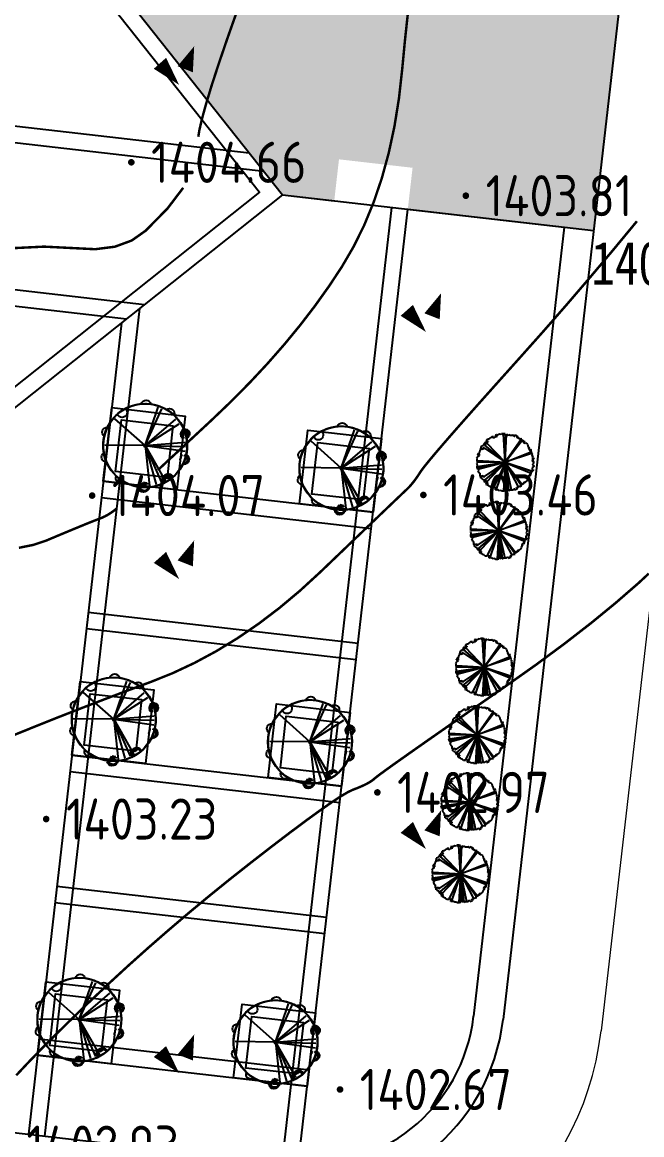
# Model space of a CAD drawing. Extents: x -2226 to 12369489, y -12501589 to 2275.
# Drawn here: x 5663881.3 to 5663918.9, y -6547990.1 to -6547922.5 of the extents above; entities that cross this region are included whole.
import ezdxf
from ezdxf.enums import TextEntityAlignment as Align

# ---------------------------------------------------------------- set-up
doc = ezdxf.new("R2010")
doc.units = 0
doc.header["$LTSCALE"] = 1000
doc.header["$MEASUREMENT"] = 0
doc.linetypes.add('DASHDOT2', pattern=[0.5, 0.25, -0.125, 0, -0.125])
doc.layers.get('0').update_dxf_attribs({"linetype": 'CONTINUOUS'})
for name, color, linetype in [('0-road', 33, 'CONTINUOUS'), ('0-tree', 93, 'CONTINUOUS'), ('PUB_TEXT', 7, 'CONTINUOUS'), ('周边地形图', 8, 'CONTINUOUS'), ('小品', 1, 'CONTINUOUS'), ('车行道', 5, 'CONTINUOUS'), ('铺地', 25, 'CONTINUOUS')]:
    doc.layers.add(name, color=color, linetype=linetype)
doc.layers.add('道路红线', color=1, linetype='CONTINUOUS', lineweight=0)
doc.styles.add('HT', font='simhei.ttf', dxfattribs={"width": 0.8})
doc.styles.get("Standard").update_dxf_attribs({"font": 'GBENOR', "bigfont": 'GBCBIG'})

# ---------------------------------------------------------------- blocks, each defined once
blk = doc.blocks.new('gc090')
for points in [[(1.067, 1.447, 0, 1, 0), (0.52, 0.049, 1, 1, 0)], [(-1.016, 0.411, 1, 0, 0), (0.151, -0.902, 0, 0, 0)]]:
    blk.add_lwpolyline(points, format="xyseb")
blk = doc.blocks.new('*X46')
at = {"color": 0}
for p, q in [((122538.811, 22768.943), (122538.826, 22768.958)), ((122538.821, 22768.918), (122538.86, 22768.957)), ((122538.831, 22768.893), (122538.885, 22768.947)), ((122538.842, 22768.868), (122538.904, 22768.93)), ((122538.852, 22768.843), (122538.922, 22768.913)), ((122538.862, 22768.818), (122538.934, 22768.89)), ((122538.872, 22768.793), (122538.939, 22768.859)), ((122538.883, 22768.768), (122538.944, 22768.829)), ((122539.177, 22768.425), (122539.188, 22768.437)), ((122539.196, 22768.409), (122539.222, 22768.435)), ((122539.215, 22768.393), (122539.244, 22768.422)), ((122539.234, 22768.376), (122539.264, 22768.406)), ((122539.253, 22768.36), (122539.284, 22768.391)), ((122539.272, 22768.344), (122539.295, 22768.367)), ((122539.291, 22768.328), (122539.301, 22768.337)), ((122540.297, 22768.308), (122540.409, 22768.42)), ((122540.3, 22768.346), (122540.367, 22768.413)), ((122540.338, 22768.314), (122540.435, 22768.411)), ((122540.425, 22768.365), (122540.461, 22768.402)), ((122539.71, 22768.18), (122539.76, 22768.23)), ((122539.746, 22768.181), (122539.807, 22768.243)), ((122539.782, 22768.182), (122539.839, 22768.239)), ((122539.818, 22768.183), (122539.858, 22768.223)), ((122539.854, 22768.183), (122539.877, 22768.206)), ((122539.89, 22768.184), (122539.897, 22768.19))]:
    blk.add_line(p, q, dxfattribs=at)
blk = doc.blocks.new('A$C1DD7790E')
at = {"layer": '0-tree', "color": 95}
for points in [[(1698, 1725), (1198, 3285)], [(1698, 1725), (1344, 3325)], [(1698, 1725), (428, 2761)], [(1698, 1725), (588, 2931)], [(1698, 1725), (3037, 2668)], [(1698, 1725), (66, 1873)], [(1698, 1725), (91, 2047)], [(1698, 1725), (60, 1687)], [(1698, 1725), (726, 406)], [(1698, 1725), (868, 313)], [(1698, 1725), (1070, 212)], [(1698, 1725), (1333, 128)], [(1698, 1725), (3327, 1559)]]:
    blk.add_lwpolyline(points, dxfattribs=at)
blk.add_circle((1698, 1725), 48, dxfattribs=at)
for centre, radius, start, end in [((863, 3130), 201, 195.5578, 45.8859), ((1698, 1725), 1698, 91.2865, 114.1567), ((1848, 3352), 201, 159.5578, 9.8859), ((1698, 1725), 1698, 55.2865, 78.1567), ((1698, 1725), 1698, 127.2865, 150.1567), ((2775, 2953), 201, 123.5578, 333.8859), ((1698, 1725), 1698, 19.2865, 42.1567), ((158, 2382), 197, 240.4995, 73.0673), ((188, 2365), 197, 230.266, 66.2066), ((197, 2371), 201, 231.5578, 81.8859), ((191, 2353), 197, 240.4995, 73.0673), ((221, 2337), 197, 230.266, 66.2066), ((3291, 2085), 201, 87.5578, 297.8859), ((1688, 1726), 1698, 163.2865, 186.1567), ((1698, 1725), 1698, 163.2865, 186.1567), ((1698, 1725), 1698, 343.2865, 6.1567), ((64, 1357), 197, 276.4995, 109.0673), ((104, 1366), 201, 267.5578, 117.8859), ((98, 1329), 197, 276.4995, 109.0673), ((98, 1362), 197, 266.266, 102.2066), ((132, 1333), 197, 266.266, 102.2066), ((1698, 1725), 1698, 199.2865, 222.1567), ((3198, 1080), 201, 51.5578, 261.8859), ((591, 473), 197, 312.4995, 145.0673), ((620, 498), 201, 303.5578, 153.8859), ((624, 445), 197, 312.4995, 145.0673), ((616, 497), 197, 302.266, 138.2066), ((649, 468), 197, 302.266, 138.2066), ((2532, 321), 201, 15.5578, 225.8859), ((1698, 1725), 1698, 307.2865, 330.1567), ((1688, 1726), 1698, 235.2865, 258.1567), ((1698, 1725), 1698, 235.2865, 258.1567), ((1536, 68), 197, 348.4995, 181.0673), ((1547, 98), 201, 339.5578, 189.8859), ((1543, 102), 197, 338.266, 174.2066), ((1570, 39), 197, 348.4995, 181.0673), ((1576, 73), 197, 338.266, 174.2066), ((1698, 1725), 1698, 271.2865, 294.1567)]:
    blk.add_arc(centre, radius, start, end, dxfattribs=at)
at = {"layer": '0-tree', "color": 95, "xscale": 1600.000000107809, "yscale": 1600.00000010617, "zscale": 1600.000000106431, "rotation": 319.5837492701668}
blk.add_blockref('*X46', (-172891572, 99380193), dxfattribs=at)
blk = doc.blocks.new('wqeqweq')
at = {"layer": '0-tree', "color": 76}
for p, q in [((163492, -122352), (163430, -122465)), ((163533, -122269), (163492, -122352)), ((163513, -122372), (163585, -122331)), ((163554, -122434), (163513, -122372)), ((163585, -122259), (163533, -122269)), ((163533, -122455), (163647, -122279)), ((163585, -122393), (163554, -122434)), ((163585, -122331), (163585, -122259)), ((163595, -122362), (163585, -122393)), ((163647, -122352), (163595, -122362)), ((163647, -122104), (163626, -122207)), ((163626, -122207), (163647, -122166)), ((163688, -122042), (163647, -122104)), ((163647, -122166), (163709, -122176)), ((163647, -122279), (165084, -123763)), ((163730, -122290), (163647, -122352)), ((163761, -122228), (163657, -122238)), ((163657, -122238), (163657, -122269)), ((163657, -122269), (163657, -122290)), ((163657, -122290), (163730, -122290)), ((163761, -122042), (163688, -122042)), ((163709, -122176), (163771, -122187)), ((163812, -122021), (163761, -122042)), ((163771, -122187), (163761, -122228)), ((163905, -121939), (163812, -122021)), ((163967, -121939), (163905, -121939)), ((164050, -121836), (163967, -121908)), ((163967, -121908), (163967, -121939)), ((164143, -121836), (164050, -121836)), ((164184, -121836), (164143, -121836)), ((164163, -121856), (164184, -121836)), ((164174, -121929), (164163, -121856)), ((164246, -121918), (164174, -121929)), ((164266, -121877), (164246, -121918)), ((164380, -121836), (164266, -121877)), ((164421, -121681), (164339, -121702)), ((164339, -121702), (164339, -121784)), ((164339, -121784), (164390, -121784)), ((164421, -121856), (164380, -121836)), ((164390, -121784), (164411, -121753)), ((164411, -121753), (164442, -121815)), ((164483, -121702), (164421, -121681)), ((164442, -121815), (164421, -121825)), ((164421, -121825), (164421, -121856)), ((164545, -121691), (164483, -121702)), ((164638, -121629), (164545, -121691)), ((164741, -121650), (164638, -121629)), ((164762, -121681), (164741, -121650)), ((164803, -121609), (164762, -121681)), ((164855, -121598), (164803, -121609)), ((164979, -121598), (164855, -121598)), ((165084, -123763), (164948, -121609)), ((164948, -121609), (164969, -121650)), ((164969, -121650), (165031, -121660)), ((165062, -121609), (164979, -121598)), ((165031, -121660), (165062, -121691)), ((165041, -121640), (165062, -121609)), ((165041, -121691), (165041, -121640)), ((165092, -121681), (165041, -121691)), ((165062, -121691), (165092, -121691)), ((165084, -123763), (165185, -121629)), ((165092, -121691), (165084, -123763)), ((166311, -121991), (165084, -123763)), ((165084, -123763), (166383, -122063)), ((165123, -121660), (165092, -121681)), ((165154, -121691), (165123, -121660)), ((165144, -121733), (165154, -121691)), ((165185, -121629), (165258, -121681)), ((165258, -121681), (165196, -121702)), ((165196, -121702), (165247, -121712)), ((165247, -121712), (165330, -121671)), ((165330, -121671), (165351, -121650)), ((165351, -121650), (165454, -121702)), ((165454, -121702), (165516, -121702)), ((165516, -121702), (165536, -121702)), ((165536, -121702), (165660, -121702)), ((165722, -121753), (165640, -121681)), ((165640, -121681), (165733, -121753)), ((165660, -121702), (165722, -121753)), ((165733, -121753), (165753, -121774)), ((165753, -121774), (165805, -121774)), ((165805, -121774), (165784, -121691)), ((165784, -121691), (165857, -121712)), ((165857, -121712), (165980, -121774)), ((166032, -121898), (165929, -121794)), ((165929, -121794), (165960, -121877)), ((165960, -121877), (166063, -121918)), ((165980, -121774), (166032, -121898)), ((166063, -121918), (166177, -121980)), ((166177, -121980), (166197, -121960)), ((166197, -121960), (166311, -121991)), ((166301, -122032), (166228, -121970)), ((166228, -121970), (166228, -122021)), ((166228, -122021), (166311, -122104)), ((166332, -122094), (166301, -122032)), ((166311, -122104), (166435, -122187)), ((166466, -122166), (166332, -122094)), ((166383, -122063), (166383, -122145)), ((166383, -122145), (166466, -122187)), ((166435, -122187), (166528, -122279)), ((166486, -122197), (166466, -122166)), ((166466, -122187), (166559, -122248)), ((166569, -122218), (166486, -122197)), ((166528, -122279), (166600, -122310)), ((166559, -122248), (166569, -122218)), ((166600, -122310), (166631, -122290)), ((166631, -122290), (166776, -122403)), ((166776, -122403), (166807, -122527)), ((162996, -123115), (162976, -123208)), ((162976, -123208), (162986, -123177)), ((163017, -123270), (162976, -123322)), ((162986, -123177), (163162, -123136)), ((163120, -123033), (162996, -123115)), ((163048, -123353), (163017, -123270)), ((163162, -123136), (163038, -123167)), ((163038, -123167), (163110, -123208)), ((163058, -123260), (163048, -123353)), ((163100, -123239), (163058, -123239)), ((163058, -123239), (163058, -123260)), ((163110, -123208), (163100, -123239)), ((163141, -122868), (163120, -122991)), ((163120, -122991), (163120, -123033)), ((163244, -122806), (163141, -122826)), ((163141, -122826), (163141, -122868)), ((163244, -122713), (163193, -122713)), ((163193, -122713), (163244, -122806)), ((163203, -122744), (163306, -122672)), ((163224, -122682), (163203, -122744)), ((163275, -122579), (163224, -122579)), ((163224, -122579), (163224, -122682)), ((163244, -122775), (163244, -122713)), ((163317, -122517), (163275, -122579)), ((163306, -122672), (163327, -122754)), ((163399, -122475), (163317, -122517)), ((163327, -122754), (163409, -122775)), ((163430, -122465), (163399, -122475)), ((163409, -122775), (163451, -122702)), ((163451, -122651), (163420, -122630)), ((163420, -122630), (163440, -122713)), ((163440, -122713), (163513, -122702)), ((163451, -122702), (163451, -122651)), ((163513, -122702), (165084, -123763)), ((165084, -123763), (163533, -122455)), ((165084, -123763), (167044, -122971)), ((167147, -123084), (165084, -123763)), ((166807, -122527), (166910, -122692)), ((166910, -122692), (166858, -122672)), ((166858, -122672), (166858, -122692)), ((166858, -122692), (166899, -122795)), ((166899, -122795), (166920, -122816)), ((166920, -122816), (166982, -122754)), ((166972, -122899), (166930, -122785)), ((167044, -122971), (166972, -122899)), ((166982, -122754), (167013, -122806)), ((167013, -122806), (167034, -122878)), ((167034, -122878), (167044, -123002)), ((167044, -123002), (167065, -123084)), ((167065, -123084), (167127, -123095)), ((167127, -123105), (167085, -123198)), ((167085, -123198), (167127, -123229)), ((167127, -123095), (167147, -123084)), ((167127, -123229), (167168, -123249)), ((167168, -123249), (167137, -123373)), ((162996, -123363), (162893, -123476)), ((162893, -123476), (162924, -123507)), ((162893, -123837), (162934, -123879)), ((162955, -124095), (162914, -124064)), ((162914, -124064), (162934, -124157)), ((162924, -123507), (162924, -123631)), ((162924, -123631), (162924, -123703)), ((162924, -123703), (162986, -123641)), ((162934, -123879), (162965, -123951)), ((162955, -123786), (162945, -123755)), ((162955, -124023), (162945, -124075)), ((162945, -124075), (162976, -124075)), ((165084, -123763), (162955, -123786)), ((165084, -123763), (162955, -124188)), ((162965, -123951), (162955, -123992)), ((162955, -123992), (162955, -124023)), ((162955, -124147), (162955, -124095)), ((162976, -123322), (162996, -123363)), ((162976, -124075), (165084, -123763)), ((162986, -123641), (165084, -123763)), ((165041, -123788), (163065, -124290)), ((163513, -124849), (165084, -123788)), ((165084, -123788), (163533, -125096)), ((163647, -125272), (165084, -123788)), ((165106, -123778), (164211, -125622)), ((165078, -123825), (164426, -125734)), ((165084, -123788), (164948, -125942)), ((165092, -125860), (165084, -123788)), ((165084, -123788), (165185, -125922)), ((166311, -125561), (165084, -123788)), ((165084, -123788), (166383, -125488)), ((167147, -124467), (165084, -123788)), ((165084, -123788), (167044, -124580)), ((165087, -123778), (165534, -125864)), ((165087, -123797), (166056, -125631)), ((165087, -123806), (165339, -125883)), ((167137, -123373), (167158, -123425)), ((167168, -123538), (167137, -123662)), ((167137, -123662), (167168, -123672)), ((167158, -123425), (167168, -123538)), ((167261, -123796), (167158, -123889)), ((167158, -123889), (167168, -123992)), ((167281, -123445), (167168, -123590)), ((167168, -123672), (167178, -123559)), ((167168, -123590), (167189, -123672)), ((167168, -123992), (167261, -124013)), ((167261, -124085), (167168, -124168)), ((167178, -123456), (167281, -123445)), ((167178, -123559), (167178, -123456)), ((167189, -123672), (167261, -123796)), ((167261, -124013), (167261, -124085)), ((162934, -124157), (162945, -124250)), ((162945, -124250), (163017, -124261)), ((162955, -124188), (162955, -124147)), ((163027, -124384), (162996, -124405)), ((162996, -124405), (163058, -124488)), ((163017, -124261), (163079, -124281)), ((163058, -124395), (163027, -124384)), ((163089, -124291), (163048, -124302)), ((163048, -124302), (163058, -124395)), ((163058, -124488), (163069, -124570)), ((163069, -124570), (163100, -124570)), ((163079, -124281), (163089, -124291)), ((163100, -124570), (163141, -124601)), ((163141, -124601), (163151, -124642)), ((163151, -124642), (163151, -124735)), ((163151, -124735), (163162, -124818)), ((163162, -124818), (163358, -124807)), ((163224, -124869), (163203, -124807)), ((163203, -124807), (163306, -124880)), ((163224, -124972), (163224, -124869)), ((163306, -124880), (163327, -124797)), ((163327, -124797), (163409, -124776)), ((163358, -124807), (163337, -124880)), ((163409, -124776), (163451, -124849)), ((163420, -124921), (163440, -124838)), ((163451, -124900), (163420, -124921)), ((163440, -124838), (163513, -124849)), ((163451, -124849), (163451, -124900)), ((166807, -125024), (166910, -124859)), ((166858, -124859), (166899, -124756)), ((166910, -124859), (166858, -124880)), ((166858, -124880), (166858, -124859)), ((166899, -124756), (166920, -124735)), ((166920, -124735), (166982, -124797)), ((166972, -124653), (166930, -124766)), ((167044, -124580), (166972, -124653)), ((166982, -124797), (167013, -124745)), ((167013, -124745), (167034, -124673)), ((167034, -124673), (167044, -124549)), ((167044, -124549), (167065, -124467)), ((167065, -124467), (167127, -124457)), ((167137, -124446), (167096, -124426)), ((167096, -124426), (167096, -124488)), ((167127, -124457), (167147, -124467)), ((167168, -124168), (167137, -124178)), ((167137, -124178), (167137, -124343)), ((167137, -124343), (167158, -124343)), ((167178, -124415), (167137, -124446)), ((167158, -124343), (167220, -124312)), ((167220, -124312), (167178, -124415)), ((163275, -124972), (163224, -124972)), ((163317, -125034), (163275, -124972)), ((163399, -125076), (163317, -125034)), ((163430, -125086), (163399, -125076)), ((163492, -125199), (163430, -125086)), ((163533, -125282), (163492, -125199)), ((163554, -125117), (163513, -125179)), ((163513, -125179), (163585, -125220)), ((163533, -125096), (163647, -125272)), ((163585, -125292), (163533, -125282)), ((163585, -125158), (163554, -125117)), ((163595, -125189), (163585, -125158)), ((163585, -125220), (163585, -125292)), ((163647, -125199), (163595, -125189)), ((163647, -125447), (163626, -125344)), ((163626, -125344), (163647, -125385)), ((163730, -125261), (163647, -125199)), ((163647, -125385), (163709, -125375)), ((163688, -125509), (163647, -125447)), ((163657, -125282), (163657, -125261)), ((163657, -125261), (163730, -125261)), ((163657, -125313), (163657, -125282)), ((163761, -125323), (163657, -125313)), ((163761, -125509), (163688, -125509)), ((163709, -125375), (163771, -125365)), ((163771, -125365), (163761, -125323)), ((163812, -125530), (163761, -125509)), ((163905, -125612), (163812, -125530)), ((163967, -125612), (163905, -125612)), ((163967, -125643), (163967, -125612)), ((164050, -125715), (163967, -125643)), ((164143, -125715), (164050, -125715)), ((164184, -125715), (164143, -125715)), ((164174, -125623), (164163, -125695)), ((164163, -125695), (164184, -125715)), ((164246, -125633), (164174, -125623)), ((164266, -125674), (164246, -125633)), ((164380, -125715), (164266, -125674)), ((164339, -125850), (164339, -125767)), ((164339, -125767), (164390, -125767)), ((164421, -125695), (164380, -125715)), ((164390, -125767), (164411, -125798)), ((164411, -125798), (164442, -125736)), ((164421, -125726), (164421, -125695)), ((164442, -125736), (164421, -125726)), ((165722, -125798), (165640, -125870)), ((165640, -125870), (165733, -125798)), ((165660, -125850), (165722, -125798)), ((165733, -125798), (165753, -125777)), ((165753, -125777), (165805, -125777)), ((165805, -125777), (165784, -125860)), ((165857, -125839), (165980, -125777)), ((166032, -125653), (165929, -125757)), ((165929, -125757), (165960, -125674)), ((165960, -125674), (166063, -125633)), ((165980, -125777), (166032, -125653)), ((166063, -125633), (166177, -125571)), ((166177, -125571), (166197, -125592)), ((166197, -125592), (166311, -125561)), ((166228, -125530), (166311, -125447)), ((166301, -125519), (166228, -125581)), ((166228, -125581), (166228, -125530)), ((166332, -125457), (166301, -125519)), ((166311, -125447), (166435, -125365)), ((166466, -125385), (166332, -125457)), ((166383, -125406), (166466, -125365)), ((166383, -125488), (166383, -125406)), ((166435, -125365), (166528, -125272)), ((166466, -125365), (166559, -125303)), ((166486, -125354), (166466, -125385)), ((166569, -125334), (166486, -125354)), ((166528, -125272), (166600, -125241)), ((166559, -125303), (166569, -125334)), ((166600, -125241), (166631, -125261)), ((166631, -125261), (166776, -125148)), ((166776, -125148), (166807, -125024)), ((164421, -125870), (164339, -125850)), ((164483, -125850), (164421, -125870)), ((164545, -125860), (164483, -125850)), ((164638, -125922), (164545, -125860)), ((164741, -125901), (164638, -125922)), ((164762, -125870), (164741, -125901)), ((164803, -125942), (164762, -125870)), ((164855, -125953), (164803, -125942)), ((164979, -125953), (164855, -125953)), ((164948, -125942), (164969, -125901)), ((164969, -125901), (165031, -125891)), ((165062, -125942), (164979, -125953)), ((165031, -125891), (165062, -125860)), ((165092, -125870), (165041, -125860)), ((165041, -125860), (165041, -125911)), ((165041, -125911), (165062, -125942)), ((165062, -125860), (165092, -125860)), ((165123, -125891), (165092, -125870)), ((165154, -125860), (165123, -125891)), ((165144, -125819), (165154, -125860)), ((165185, -125922), (165258, -125870)), ((165196, -125850), (165247, -125839)), ((165258, -125870), (165196, -125850)), ((165247, -125839), (165330, -125880)), ((165330, -125880), (165351, -125901)), ((165351, -125901), (165454, -125850)), ((165454, -125850), (165516, -125850)), ((165516, -125850), (165536, -125850)), ((165536, -125850), (165660, -125850)), ((165784, -125860), (165857, -125839))]:
    blk.add_line(p, q, dxfattribs=at)
for centre, radius in [((165078, -123769), 85.9), ((165069, -123732), 75.1), ((165056, -123787), 34.9), ((165106, -123778), 75.1), ((165083, -123767), 42.8)]:
    blk.add_circle(centre, radius, dxfattribs=at)

msp = doc.modelspace()

# ---------------------------------------------------------------- hatches: boundary and pattern name
at = {"layer": '铺地'}
h = msp.add_hatch(dxfattribs=at)
h.set_pattern_fill('GRAVEL', color=8, scale=8, angle=90.00001, style=0)
h.set_pattern_definition([(318.0128, (5663877.27164, -6547933.94835), (72.00002, -63.9999754), [1.0763, -106.5527]), (274.9697, (5663878.07164, -6547934.66835), (-7.9999444, 96.0000072), [1.84694, -182.8474]), (222.5104, (5663878.23164, -6547936.50835), (88.0000578, 79.9999385), [1.3023, -128.92826]), (357.2737, (5663880.23164, -6547939.62835), (-160.0000035, 7.9999449), [1.6819, -166.50846]), (22.8337, (5663881.91164, -6547939.70835), (-95.9999655, -40.0000932), [1.64924, -163.27498]), (87.2737, (5663883.43164, -6547939.06835), (-7.9999449, -160.0000035), [1.6819, -166.50846]), (127.6942, (5663883.51164, -6547937.38835), (79.99993835, -104.00004714), [2.22423, -220.1988]), (162.2553, (5663882.15164, -6547935.62835), (-175.999978, 56.0000605), [2.0999, -207.89057]), (211.4296, (5663880.15164, -6547934.98835), (-103.999951, -64.000081), [1.6876, -167.07258]), (265.2364, (5663878.71164, -6547935.86835), (7.9999195, 88.0000087), [1.92666, -94.4061]), (312.3974, (5663878.55164, -6547937.78835), (87.9999506, -96.000046), [2.49158, -246.667]), (228.8141, (5663880.31164, -6547931.70835), (-47.9999704, -56.0000305), [0.8504, -84.19075]), (261.4692, (5663879.75164, -6547932.34835), (16.0000482, 103.9999886), [1.6179, -160.17209]), (315, (5663879.5116, -6547933.9483), (8, 1e-06), [1.13137, -10.18234]), (293.1986, (5663878.5516, -6547934.5083), (-16.000016, 39.9999955), [0.60926, -60.31692]), (21.8014, (5663878.7916, -6547935.0683), (-24.000001, -8.000003), [0.86162, -42.2197]), (120.9638, (5663879.5916, -6547934.7483), (-16.000023, 23.999982), [1.39943, -45.2482]), (251.565, (5663878.8716, -6547933.5483), (7.999985, 16.000005), [1.01193, -24.2863]), (106.3895, (5663878.79164, -6547939.70835), (-23.9999533, 80.0000141), [1.4176, -140.34276]), (160.3462, (5663878.39164, -6547938.34835), (88.0000217, -31.9999492), [1.1893, -117.73926]), (23.1986, (5663877.2716, -6547933.5483), (-39.999996, -16.000016), [1.21852, -59.70766]), (73.6105, (5663878.39164, -6547933.06835), (-23.99993, -80.000021), [1.4176, -140.34276]), (69.444, (5663883.7516, -6547939.70835), (-15.999962, -40.000017), [1.36704, -66.985]), (24.7751, (5663884.23164, -6547938.42835), (-88.0000216, -39.9999503), [1.14542, -113.39714]), (156.8014, (5663885.2716, -6547933.4683), (-40, 16.000005), [1.21852, -59.70766]), (107.354, (5663884.15164, -6547932.98835), (31.9999711, -104.0000115), [1.34105, -132.7634]), (159.444, (5663885.2716, -6547937.38835), (40.000017, -15.999962), [0.68352, -67.6685]), (191.3099, (5663885.2716, -6547933.9483), (-32.000005, -7.999986), [0.40792, -40.38423]), (255.9638, (5663884.8716, -6547934.0283), (7.99998, 24.000006), [1.64924, -31.3356]), (276.009, (5663884.47164, -6547935.62835), (-8.0000062, 79.9999968), [1.5284, -151.31138]), (33.69, (5663880.3116, -6547934.7483), (-15.999995, -8.000013), [1.15378, -27.69063]), (83.1572, (5663881.27164, -6547934.10835), (16.0000442, 135.99999725), [2.01435, -199.4205]), (150.9454, (5663881.51164, -6547932.10835), (56.0000077, -31.999992), [0.82365, -81.5414]), (180, (5663880.792, -6547931.708), (-8, -8), [0.48, -7.52]), (210.2564, (5663884.23164, -6547935.78835), (56.000015, 31.9999672), [1.1114, -110.02816]), (138.0128, (5663883.27164, -6547936.34835), (-72.00002, 63.9999754), [2.15258, -105.47642]), (90, (5663881.672, -6547934.908), (-8, 8), [2.08, -5.92]), (55.3048, (5663881.67164, -6547932.82835), (-56.0000573, -79.9999622), [1.2649, -125.2262]), (344.0546, (5663882.3916, -6547931.7883), (32.000002, -7.999994), [1.1648, -57.07606]), (297.646, (5663883.51164, -6547932.10835), (80.0000838, -151.9999548), [1.89652, -187.7558]), (265.4261, (5663884.39164, -6547933.78835), (-7.9999433, -104.0000056), [2.0064, -198.6326])])
h.paths.add_polyline_path([(5663844.281, -6547884.883), (5663812.191, -6547881.199), (5663814.159, -6547864.056), (5663795.581, -6547861.923), (5663794.445, -6547871.821), (5663801.52, -6547872.634), (5663797.611, -6547906.683), (5663790.536, -6547905.871), (5663788.849, -6547920.571), (5663800.692, -6547921.931), (5663800.969, -6547919.52), (5663805.439, -6547920.033), (5663805.163, -6547922.444), (5663807.199, -6547922.678), (5663843.346, -6547893.975)])
h.paths.add_polyline_path([(5663820.425, -6547894.712), (5663815.955, -6547894.198), (5663816.468, -6547889.728), (5663820.938, -6547890.241)], flags=16)
h.paths.add_polyline_path([(5663819.148, -6547904.626), (5663818.635, -6547909.097), (5663814.164, -6547908.584), (5663814.677, -6547904.113)], flags=16)
h.paths.add_polyline_path([(5663808.498, -6547893.388), (5663804.028, -6547892.875), (5663804.541, -6547888.404), (5663809.012, -6547888.917)], flags=16)
h.paths.add_polyline_path([(5663807.363, -6547903.274), (5663806.85, -6547907.744), (5663802.38, -6547907.231), (5663802.893, -6547902.76)], flags=16)
h.paths.add_polyline_path([(5663921.419, -6547888.086), (5663902.841, -6547885.953), (5663902.2, -6547891.532), (5663870.111, -6547887.848), (5663868.994, -6547897.581), (5663897.118, -6547933), (5663900.259, -6547933.361), (5663900.547, -6547930.845), (5663905.018, -6547931.358), (5663904.729, -6547933.874), (5663916.013, -6547935.169), (5663917.693, -6547920.541), (5663911.756, -6547919.86), (5663913.946, -6547900.778), (5663919.883, -6547901.46)])
h.paths.add_polyline_path([(5663892.193, -6547898.401), (5663896.664, -6547898.914), (5663896.151, -6547903.385), (5663891.68, -6547902.872)], flags=16)
h.paths.add_polyline_path([(5663890.521, -6547912.969), (5663894.991, -6547913.482), (5663894.478, -6547917.952), (5663890.008, -6547917.439)], flags=16)
h.paths.add_polyline_path([(5663904.128, -6547899.651), (5663908.599, -6547900.164), (5663908.086, -6547904.635), (5663903.615, -6547904.122)], flags=16)
h.paths.add_polyline_path([(5663902.451, -6547914.262), (5663906.922, -6547914.775), (5663906.409, -6547919.246), (5663901.938, -6547918.733)], flags=16)

# ---------------------------------------------------------------- linework, layer by layer
at = {"color": 64}
for points in [[(5663897.118, -6547933), (5663914.225, -6547934.964)], [(5663897.118, -6547933), (5663900.259, -6547933.361)], [(5663904.729, -6547933.874), (5663916.013, -6547935.169)]]:
    msp.add_lwpolyline(points, dxfattribs=at)
at = {"layer": '0-road', "linetype": 'Continuous', "ltscale": 5}
for points in [[(5663865.608, -6547927.068), (5663895.096, -6547930.453)], [(5663865.494, -6547928.062), (5663895.975, -6547931.561)], [(5663903.736, -6547933.76), (5663897.073, -6547991.801)], [(5663898.068, -6547991.895), (5663904.729, -6547933.874)], [(5663864.483, -6547936.869), (5663888.739, -6547939.653)], [(5663864.369, -6547937.862), (5663887.632, -6547940.533)], [(5663882.667, -6547990.148), (5663888.436, -6547939.894)], [(5663887.329, -6547940.774), (5663881.674, -6547990.034)], [(5663886.224, -6547950.394), (5663902.617, -6547952.276)], [(5663886.11, -6547951.387), (5663902.503, -6547953.269)], [(5663885.311, -6547958.348), (5663901.704, -6547960.23)], [(5663885.197, -6547959.341), (5663901.59, -6547961.223)], [(5663884.317, -6547967.012), (5663900.709, -6547968.894)], [(5663884.203, -6547968.006), (5663900.595, -6547969.887)], [(5663883.404, -6547974.966), (5663899.796, -6547976.848)], [(5663883.289, -6547975.96), (5663899.682, -6547977.842)], [(5663882.338, -6547984.252), (5663898.73, -6547986.134)], [(5663882.223, -6547985.245), (5663898.616, -6547987.127)]]:
    msp.add_lwpolyline(points, dxfattribs=at)
at = {"layer": '周边地形图', "const_width": 0.15}
msp.add_lwpolyline([(5663765.365, -6548065.706, 0.000002), (5663760.886, -6548069.253, 0.000366)], format="xyb", dxfattribs=at)
for points in [[(5663892.001, -6547929.476), (5663892.058, -6547929.098), (5663892.227, -6547928.366), (5663892.482, -6547927.441), (5663892.822, -6547926.324), (5663893.249, -6547925.015), (5663893.762, -6547923.514), (5663894.361, -6547921.82), (5663895.046, -6547919.933), (5663895.784, -6547917.991), (5663896.54, -6547916.13), (5663897.314, -6547914.35), (5663898.107, -6547912.651), (5663898.285, -6547912.296)], [(5663813.831, -6547932.139), (5663822.713, -6547937.385), (5663825.948, -6547938.993), (5663828.982, -6547940.264), (5663831.815, -6547941.196), (5663835.727, -6547942.156), (5663839.263, -6547942.748), (5663842.45, -6547942.972), (5663845.635, -6547942.846), (5663848.922, -6547942.374), (5663863.5, -6547939.008), (5663873.909, -6547937.074), (5663880.305, -6547936.259), (5663882.63, -6547936.146), (5663885.737, -6547936.302), (5663886.93, -6547936.15), (5663887.952, -6547935.775), (5663888.802, -6547935.177), (5663890.134, -6547933.82), (5663891.08, -6547932.576)], [(5663880.824, -6547965.79), (5663882.217, -6547965.226), (5663883.604, -6547964.674), (5663884.985, -6547964.134), (5663886.359, -6547963.606), (5663887.727, -6547963.089), (5663889.088, -6547962.584), (5663890.438, -6547962.044), (5663891.77, -6547961.419), (5663893.086, -6547960.711), (5663894.385, -6547959.918), (5663895.666, -6547959.041), (5663896.931, -6547958.081), (5663898.178, -6547957.036), (5663899.409, -6547955.907), (5663900.561, -6547954.805), (5663901.571, -6547953.837), (5663902.441, -6547953.005), (5663903.17, -6547952.307), (5663903.758, -6547951.746), (5663904.206, -6547951.319), (5663904.512, -6547951.028), (5663904.678, -6547950.872), (5663904.774, -6547950.778), (5663904.873, -6547950.672), (5663904.974, -6547950.554), (5663905.078, -6547950.425), (5663905.185, -6547950.284), (5663905.294, -6547950.131), (5663905.406, -6547949.966), (5663905.52, -6547949.79), (5663905.716, -6547949.522), (5663906.072, -6547949.084), (5663906.587, -6547948.474), (5663907.262, -6547947.694), (5663908.097, -6547946.743), (5663909.092, -6547945.621), (5663910.247, -6547944.328), (5663911.561, -6547942.864), (5663912.956, -6547941.299), (5663914.353, -6547939.702), (5663915.752, -6547938.073), (5663917.152, -6547936.413), (5663918.553, -6547934.721), (5663918.648, -6547934.604)], [(5663880.938, -6547986.458), (5663881.655, -6547985.694), (5663882.466, -6547984.859), (5663883.371, -6547983.952), (5663884.37, -6547982.973), (5663885.462, -6547981.923), (5663886.612, -6547980.842), (5663887.781, -6547979.769), (5663888.97, -6547978.707), (5663890.18, -6547977.653), (5663891.409, -6547976.608), (5663892.658, -6547975.573), (5663893.927, -6547974.547), (5663895.217, -6547973.53), (5663896.45, -6547972.575), (5663897.551, -6547971.736), (5663898.521, -6547971.012), (5663899.36, -6547970.403), (5663900.066, -6547969.91), (5663900.641, -6547969.531), (5663901.084, -6547969.268), (5663901.395, -6547969.12), (5663901.631, -6547969.031), (5663901.846, -6547968.942), (5663902.042, -6547968.854), (5663902.218, -6547968.768), (5663902.373, -6547968.682), (5663902.509, -6547968.598), (5663902.625, -6547968.514), (5663902.72, -6547968.431), (5663902.92, -6547968.272), (5663903.346, -6547967.958), (5663904, -6547967.49), (5663904.882, -6547966.867), (5663905.99, -6547966.09), (5663907.326, -6547965.158), (5663908.889, -6547964.072), (5663910.68, -6547962.832), (5663912.526, -6547961.527), (5663914.255, -6547960.249), (5663915.868, -6547958.998), (5663917.365, -6547957.773), (5663918.745, -6547956.575), (5663919.367, -6547955.998)]]:
    msp.add_lwpolyline(points, dxfattribs=at)
at = {"layer": '周边地形图', "const_width": 0.15, "flags": 128}
for points in [[(5663889.547, -6547949.71), (5663889.711, -6547949.557), (5663890.602, -6547948.728), (5663891.627, -6547947.774), (5663892.787, -6547946.697), (5663893.984, -6547945.554), (5663895.123, -6547944.404), (5663896.203, -6547943.248), (5663897.224, -6547942.086), (5663898.186, -6547940.917), (5663899.089, -6547939.742), (5663899.934, -6547938.56), (5663900.72, -6547937.371), (5663901.439, -6547936.141), (5663902.084, -6547934.834), (5663902.654, -6547933.45), (5663903.15, -6547931.99), (5663903.571, -6547930.453), (5663903.918, -6547928.84), (5663904.19, -6547927.15), (5663904.388, -6547925.383), (5663904.552, -6547923.654), (5663904.722, -6547922.079)], [(5663881.101, -6547954.432), (5663881.996, -6547954.249), (5663882.726, -6547954.006), (5663883.343, -6547953.746), (5663883.9, -6547953.513), (5663884.397, -6547953.307), (5663884.835, -6547953.126), (5663885.213, -6547952.972), (5663885.531, -6547952.844), (5663885.79, -6547952.743), (5663885.989, -6547952.668), (5663886.156, -6547952.601), (5663886.322, -6547952.523), (5663886.486, -6547952.435), (5663886.647, -6547952.336), (5663886.806, -6547952.227), (5663886.964, -6547952.108), (5663887.02, -6547952.061)]]:
    msp.add_lwpolyline(points, dxfattribs=at)
at = {"layer": '周边地形图', "const_width": 0.2, "flags": 128}
for points in [[(5663887.829, -6547931.026, 1), (5663888.029, -6547931.026, 1)], [(5663908.154, -6547933.054, 1), (5663908.354, -6547933.054, 1)], [(5663885.448, -6547951.26, 1), (5663885.648, -6547951.26, 1)], [(5663905.576, -6547951.223, 1), (5663905.776, -6547951.223, 1)], [(5663902.78, -6547969.283, 1), (5663902.98, -6547969.283, 1)], [(5663882.657, -6547970.901, 1), (5663882.857, -6547970.901, 1)], [(5663900.512, -6547987.32, 1), (5663900.712, -6547987.32, 1)]]:
    msp.add_lwpolyline(points, format="xyb", close=True, dxfattribs=at)
at = {"layer": '小品', "color": 1}
for points in [[(5663890.695, -6547950.906), (5663886.225, -6547950.393), (5663886.738, -6547945.922), (5663891.208, -6547946.435)], [(5663890.102, -6547950.158), (5663886.972, -6547949.799), (5663887.331, -6547946.67), (5663890.461, -6547947.029)], [(5663902.617, -6547952.276), (5663898.146, -6547951.762), (5663898.659, -6547947.292), (5663903.13, -6547947.805)], [(5663902.023, -6547951.528), (5663898.894, -6547951.169), (5663899.253, -6547948.039), (5663902.382, -6547948.398)], [(5663888.787, -6547967.525), (5663884.317, -6547967.012), (5663884.83, -6547962.541), (5663889.301, -6547963.055)], [(5663888.194, -6547966.778), (5663885.064, -6547966.418), (5663885.423, -6547963.289), (5663888.553, -6547963.648)], [(5663900.709, -6547968.894), (5663896.238, -6547968.381), (5663896.752, -6547963.91), (5663901.222, -6547964.423)], [(5663900.115, -6547968.146), (5663896.986, -6547967.787), (5663897.345, -6547964.658), (5663900.475, -6547965.017)], [(5663886.694, -6547985.758), (5663882.223, -6547985.245), (5663882.737, -6547980.775), (5663887.207, -6547981.288)], [(5663886.101, -6547985.011), (5663882.971, -6547984.652), (5663883.33, -6547981.522), (5663886.46, -6547981.881)], [(5663898.616, -6547987.127), (5663894.145, -6547986.614), (5663894.658, -6547982.143), (5663899.129, -6547982.656)], [(5663898.022, -6547986.379), (5663894.893, -6547986.02), (5663895.252, -6547982.891), (5663898.381, -6547983.25)]]:
    msp.add_lwpolyline(points, close=True, dxfattribs=at)
at = {"layer": '车行道', "color": 95}
msp.add_line((5663863.891, -6547987.992), (5663897.429, -6547991.842), dxfattribs=at)
at = {"layer": '车行道', "color": 5}
msp.add_lwpolyline([(5663783.349, -6547968.479), (5663796.989, -6547849.659, -0.414214), (5663804.742, -6547843.503), (5663917.998, -6547856.505, -0.414214), (5663924.154, -6547864.258), (5663910.514, -6547983.077)], format="xyb", dxfattribs=at)
at = {"layer": '车行道', "color": 95}
msp.add_lwpolyline([(5663914.225, -6547934.964), (5663908.725, -6547982.872)], dxfattribs=at)
at = {"layer": '车行道', "color": 5}
msp.add_arc((5663898.592, -6547981.709), 12, 263.45118, 353.45118, dxfattribs=at)
at = {"layer": '车行道', "color": 95}
msp.add_arc((5663898.592, -6547981.709), 10.2, 263.45118, 353.45118, dxfattribs=at)
at = {"layer": '道路红线', "linetype": 'DASHDOT2', "ltscale": 25}
msp.add_line((5663943.617, -6547747.324), (5663916.474, -6547983.762), dxfattribs=at)
msp.add_arc((5663898.592, -6547981.709), 18, 263.45118, 353.45118, dxfattribs=at)
at = {"layer": '铺地'}
for points in [[(5663868.994, -6547897.581), (5663897.118, -6547933), (5663861.699, -6547961.125)], [(5663868.21, -6547898.203), (5663895.713, -6547932.839), (5663861.077, -6547960.342)]]:
    msp.add_lwpolyline(points, dxfattribs=at)

# ---------------------------------------------------------------- block references
at = {"layer": '0-road', "xscale": 0.0007999995723366737, "yscale": 0.0007999995723366737, "zscale": 0.001}
for p in [(5663778.586, -6547850.226), (5663778.198, -6547854.37), (5663777.307, -6547862.664), (5663776.88, -6547866.771), (5663776.414, -6547870.839), (5663775.872, -6547875.217)]:
    msp.add_blockref('wqeqweq', p, dxfattribs=at)
at = {"layer": '0-tree', "ltscale": 0.5, "xscale": -0.001499999597753595, "yscale": 0.00150000024586916, "zscale": 0.001, "rotation": 353.4511425784028}
for p in [(5663891.002, -6547951.087), (5663902.923, -6547952.457), (5663889.094, -6547967.706), (5663901.016, -6547969.075), (5663887.001, -6547985.94), (5663898.922, -6547987.308)]:
    msp.add_blockref('A$C1DD7790E', p, dxfattribs=at)
at = {"layer": '周边地形图', "color": 8, "zscale": 0.001}
for p in [(5663890.683, -6547925.425), (5663905.683, -6547940.425), (5663890.683, -6547955.425), (5663905.683, -6547971.817), (5663890.683, -6547985.425)]:
    msp.add_blockref('gc090', p, dxfattribs=at)

# ---------------------------------------------------------------- texts
at = {"layer": 'PUB_TEXT', "style": 'HT', "width": 0.8}
msp.add_text('1405.500', height=2.6287, dxfattribs=at).set_placement((5663915.877, -6547938.465))
at = {"layer": '周边地形图'}
for s, p in [('1404.66', (5663889.129, -6547931.026)), ('1403.81', (5663909.454, -6547933.054)), ('1404.07', (5663886.748, -6547951.26)), ('1403.46', (5663906.876, -6547951.223)), ('1402.97', (5663904.08, -6547969.283)), ('1403.23', (5663883.957, -6547970.901)), ('1402.67', (5663901.812, -6547987.32)), ('1402.93', (5663881.562, -6547990.763))]:
    msp.add_text(s, height=2.5, dxfattribs=at).set_placement(p, align=Align.MIDDLE_LEFT)

doc.saveas('drawing.dxf')
